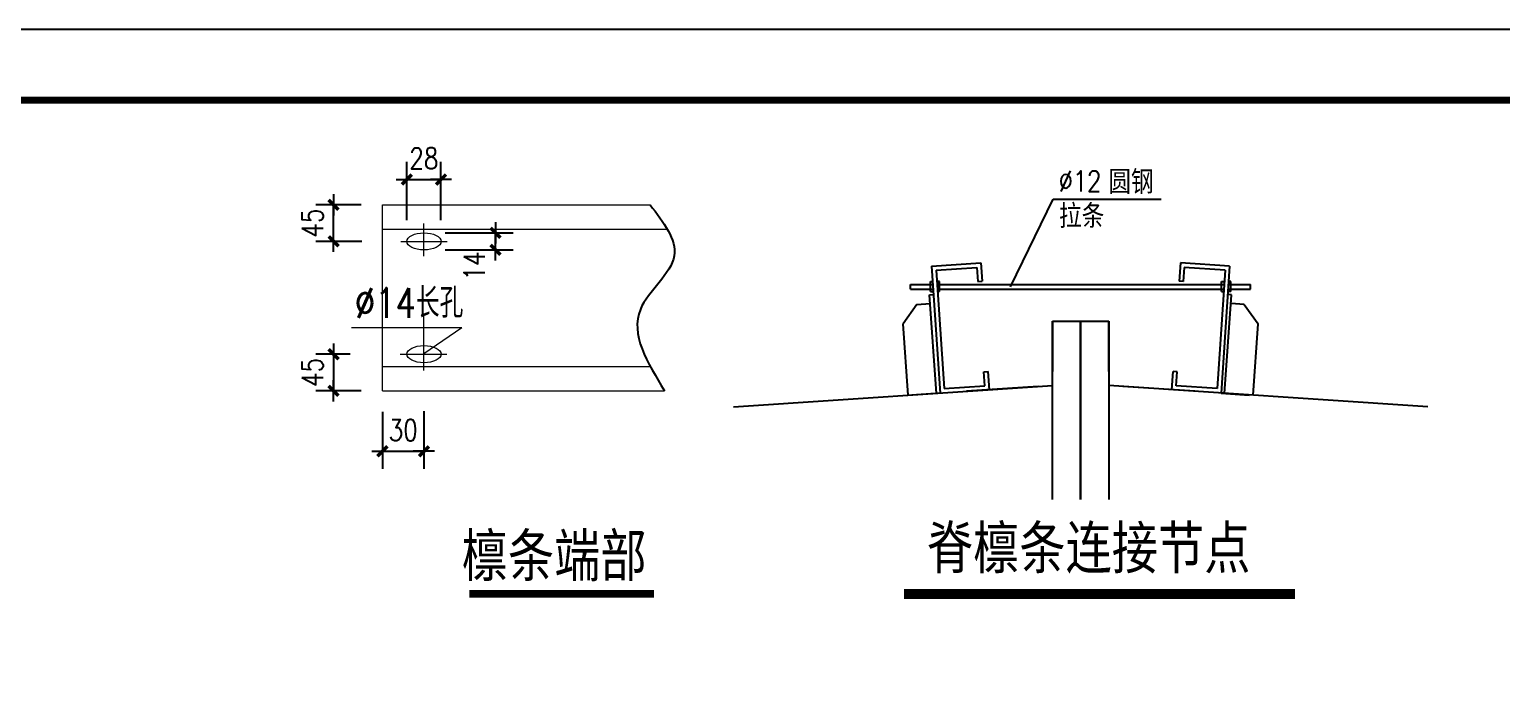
# Model space of a CAD drawing. Extents: x 40002367 to 40460080, y 192184 to 372766.
# Drawn here: x 40428777 to 40449627, y 224950 to 234184 of the extents above; entities that cross this region are included whole.
import ezdxf

# ---------------------------------------------------------------- set-up
doc = ezdxf.new("R2010")
doc.units = 0
doc.header["$LTSCALE"] = 1000
doc.header["$MEASUREMENT"] = 0
doc.linetypes.add('CENTER', pattern=[2, 1.25, -0.25, 0.25, -0.25])
doc.layers.get('0').update_dxf_attribs({"linetype": 'CONTINUOUS'})
doc.layers.get('DEFPOINTS').update_dxf_attribs({"linetype": 'CONTINUOUS'})
for name, color, linetype in [('11', 3, 'CONTINUOUS'), ('12', 15, 'CONTINUOUS'), ('DIANH', 6, 'CENTER'), ('DIM', 3, 'CONTINUOUS'), ('GREEN', 3, 'CONTINUOUS'), ('GROUND', 2, 'CONTINUOUS'), ('PUB_DIM', 3, 'CONTINUOUS'), ('PUB_TITLE', 4, 'CONTINUOUS'), ('RED', 1, 'CONTINUOUS'), ('标注', 4, 'CONTINUOUS')]:
    doc.layers.add(name, color=color, linetype=linetype)
doc.styles.add('-宋体', font='', dxfattribs={"width": 0.8})
doc.styles.add('DIM_FONT', font='SIMPLEX.shx', dxfattribs={"width": 0.8})
doc.styles.add('中西', font='romans.shx', dxfattribs={"width": 0.8, "height": 350, "bigfont": 'hztxt.shx'})
doc.styles.get('-宋体').set_extended_font_data('SimSun')
doc.dimstyles.new('DIMN', dxfattribs={"dimtxt": 300, "dimasz": 1, "dimexe": 250, "dimexo": 300, "dimgap": 150, "dimtad": 1, "dimdec": 0, "dimzin": 0, "dimdsep": 46, "dimtxsty": 'DIM_FONT', "dimblk": '_DIMX', "dimcen": 0.09, "dimclrt": 7, "dimadec": 0, "dimazin": 0, "dimtfac": 1, "dimtdec": 0, "dimtix": 1, "dimtmove": 2, "dimatfit": 3, "dimldrblk": '_DIMX', "dimfxl": 0, "dimtolj": 1, "dimtzin": 0, "dimarcsym": 0})

# ---------------------------------------------------------------- blocks, each defined once
blk = doc.blocks.new('_DIMX')
blk.add_line((-150, 0), (150, 0))
at = {"const_width": 50}
blk.add_lwpolyline([(-70, -70), (70, 70)], dxfattribs=at)
blk = doc.blocks.new('*D57')
at = {"layer": 'DEFPOINTS', "color": 0, "transparency": 16777216}
for p in [(40433621, 229585), (40433085, 229067), (40433777, 229067)]:
    blk.add_point(p, dxfattribs=at)
at = {"layer": 'PUB_DIM', "color": 0, "lineweight": -2, "transparency": 16777216}
for p, q in [((40433321, 229585), (40432835, 229585)), ((40433085, 229586), (40433085, 229587)), ((40433085, 229585), (40433085, 229067)), ((40433477, 229067), (40432835, 229067)), ((40433085, 229066), (40433085, 229065))]:
    blk.add_line(p, q, dxfattribs=at)
for p, rotation in [((40433085, 229585), 270), ((40433085, 229067), 90)]:
    blk.add_blockref('_DIMX', p, dxfattribs=dict(at, rotation=rotation))
at = {"layer": 'PUB_DIM', "color": 7, "transparency": 16777216, "insert": (40432785, 229326), "char_height": 300, "attachment_point": 5, "rotation": 90, "style": 'DIM_FONT'}
blk.add_mtext('\\A1;45', dxfattribs=at)
blk = doc.blocks.new('*D58')
at = {"layer": 'DEFPOINTS', "color": 0, "transparency": 16777216}
for p in [(40433777, 229067), (40434364, 229079), (40434364, 228210)]:
    blk.add_point(p, dxfattribs=at)
at = {"layer": 'PUB_DIM', "color": 0, "lineweight": -2, "transparency": 16777216}
for p, q in [((40433777, 228767), (40433777, 227960)), ((40434364, 228779), (40434364, 227960)), ((40433776, 228210), (40433775, 228210)), ((40433777, 228210), (40434364, 228210)), ((40434365, 228210), (40434366, 228210))]:
    blk.add_line(p, q, dxfattribs=at)
blk.add_blockref('_DIMX', (40433777, 228210), dxfattribs=at)
at = {"layer": 'PUB_DIM', "color": 0, "lineweight": -2, "transparency": 16777216, "rotation": 180}
blk.add_blockref('_DIMX', (40434364, 228210), dxfattribs=at)
at = {"layer": 'PUB_DIM', "color": 7, "transparency": 16777216, "insert": (40434071, 228510), "char_height": 300, "attachment_point": 5, "style": 'DIM_FONT'}
blk.add_mtext('\\A1;30', dxfattribs=at)
blk = doc.blocks.new('*D80')
at = {"layer": 'DEFPOINTS', "color": 0, "transparency": 16777216}
for p in [(40433085, 231701), (40433777, 231701), (40433786, 231183)]:
    blk.add_point(p, dxfattribs=at)
at = {"layer": 'PUB_DIM', "color": 0, "lineweight": -2, "transparency": 16777216}
for p, q in [((40433477, 231701), (40432835, 231701)), ((40433085, 231702), (40433085, 231703)), ((40433085, 231183), (40433085, 231701)), ((40433486, 231183), (40432835, 231183)), ((40433085, 231182), (40433085, 231181))]:
    blk.add_line(p, q, dxfattribs=at)
for p, rotation in [((40433085, 231701), 270), ((40433085, 231183), 90)]:
    blk.add_blockref('_DIMX', p, dxfattribs=dict(at, rotation=rotation))
at = {"layer": 'PUB_DIM', "color": 7, "transparency": 16777216, "insert": (40432785, 231442), "char_height": 300, "attachment_point": 5, "rotation": 90, "style": 'DIM_FONT'}
blk.add_mtext('\\A1;45', dxfattribs=at)
blk = doc.blocks.new('*D81')
at = {"layer": 'DEFPOINTS', "color": 0, "transparency": 16777216}
for p in [(40434364, 231304), (40435378, 231304), (40434364, 231062)]:
    blk.add_point(p, dxfattribs=at)
at = {"layer": 'PUB_DIM', "color": 0, "lineweight": -2, "transparency": 16777216}
for p, q in [((40434664, 231304), (40435628, 231304)), ((40435378, 231305), (40435378, 231306)), ((40435378, 231062), (40435378, 231304)), ((40434664, 231062), (40435628, 231062)), ((40435378, 231061), (40435378, 231060))]:
    blk.add_line(p, q, dxfattribs=at)
for p, rotation in [((40435378, 231304), 270), ((40435378, 231062), 90)]:
    blk.add_blockref('_DIMX', p, dxfattribs=dict(at, rotation=rotation))
at = {"layer": 'PUB_DIM', "color": 7, "transparency": 16777216, "insert": (40435078, 230836), "char_height": 300, "attachment_point": 5, "rotation": 90, "style": 'DIM_FONT'}
blk.add_mtext('\\A1;14', dxfattribs=at)
blk = doc.blocks.new('*D82')
at = {"layer": 'DEFPOINTS', "color": 0, "transparency": 16777216}
for p in [(40434606, 232059), (40434123, 231183), (40434606, 231183)]:
    blk.add_point(p, dxfattribs=at)
at = {"layer": 'PUB_DIM', "color": 0, "lineweight": -2, "transparency": 16777216}
for p, q in [((40434123, 231483), (40434123, 232309)), ((40434606, 231483), (40434606, 232309)), ((40434122, 232059), (40434121, 232059)), ((40434123, 232059), (40434606, 232059)), ((40434607, 232059), (40434608, 232059))]:
    blk.add_line(p, q, dxfattribs=at)
blk.add_blockref('_DIMX', (40434123, 232059), dxfattribs=at)
at = {"layer": 'PUB_DIM', "color": 0, "lineweight": -2, "transparency": 16777216, "rotation": 180}
blk.add_blockref('_DIMX', (40434606, 232059), dxfattribs=at)
at = {"layer": 'PUB_DIM', "color": 7, "transparency": 16777216, "insert": (40434364, 232359), "char_height": 300, "attachment_point": 5, "style": 'DIM_FONT'}
blk.add_mtext('\\A1;28', dxfattribs=at)

msp = doc.modelspace()

# ---------------------------------------------------------------- linework, layer by layer
for p, q in [((40442672.1, 230538.6), (40443274.3, 231782.8)), ((40443274.3, 231782.8), (40444807.3, 231782.8)), ((40441537.5, 230474.4), (40441537.5, 230616.3)), ((40441537.5, 230616.3), (40441568.7, 230616.3)), ((40441667.6, 230616.3), (40441629.8, 230616.3)), ((40441667.6, 230474.4), (40441667.6, 230616.3)), ((40445662.6, 230474.4), (40445662.6, 230616.3)), ((40445662.6, 230616.3), (40445700.4, 230616.3)), ((40445792.7, 230616.3), (40445761.4, 230616.3)), ((40445792.7, 230474.4), (40445792.7, 230616.3)), ((40441256.8, 230574.6), (40441571.5, 230574.6)), ((40441256.8, 230506.6), (40441256.8, 230574.6)), ((40441256.8, 230506.6), (40441576.1, 230506.6)), ((40441537.5, 230474.4), (40441579, 230474.4)), ((40441631.7, 230574.6), (40445698.4, 230574.6)), ((40441636.3, 230506.6), (40445693.8, 230506.6)), ((40441667.6, 230474.4), (40441638.4, 230474.4)), ((40445662.6, 230474.4), (40445691.7, 230474.4)), ((40445792.7, 230474.4), (40445751.1, 230474.4)), ((40445753.9, 230506.6), (40446073.3, 230506.6)), ((40445758.5, 230574.6), (40446073.3, 230574.6)), ((40446073.3, 230506.6), (40446073.3, 230574.6))]:
    msp.add_line(p, q)
msp.add_spline([(40437567, 231701), (40437909.7, 230978.7), (40437429.9, 230219.8), (40437772.6, 229066.9)], degree=3)
at = {"layer": '11', "elevation": 800}
for points in [[(40441554.3, 230830.1), (40442252.7, 230877.2)], [(40441618.2, 230774.3), (40442196.9, 230813.3)], [(40445775.8, 230830.1), (40445077.4, 230877.2)], [(40445711.9, 230774.3), (40445133.2, 230813.3)], [(40442210.3, 230613.8), (40442270.2, 230617.8)], [(40445119.7, 230613.8), (40445059.8, 230617.8)], [(40438749, 228839.6), (40443265.1, 229140.7)], [(40442296.5, 229336.6), (40442356.3, 229340.7)], [(40448581.2, 228839.6), (40444065.1, 229140.7)], [(40445033.6, 229336.6), (40444973.7, 229340.7)], [(40441731.3, 229098.1), (40442309.9, 229137.1)], [(40445598.7, 229098.1), (40445020.1, 229137.1)]]:
    msp.add_lwpolyline(points, dxfattribs=at)
at = {"layer": '12', "elevation": 800}
for points in [[(40441554.3, 230830.1), (40441675.5, 229034.2)], [(40442196.9, 230813.3), (40442210.3, 230613.8)], [(40442252.7, 230877.2), (40442270.2, 230617.8)], [(40445077.4, 230877.2), (40445059.8, 230617.8)], [(40445133.2, 230813.3), (40445119.7, 230613.8)], [(40445775.8, 230830.1), (40445654.6, 229034.2)], [(40441618.2, 230774.3), (40441731.3, 229098.1)], [(40445711.9, 230774.3), (40445598.7, 229098.1)], [(40443265.1, 227526.8), (40443265.1, 230052.8)], [(40443265.1, 230052.8), (40443265.1, 229340.7)], [(40443265.1, 230052.8), (40443665.1, 230052.8)], [(40443665.1, 227526.8), (40443665.1, 230052.8)], [(40443665.1, 230052.8), (40443665.1, 227526.8)], [(40443665.1, 230052.8), (40444065.1, 230052.8)], [(40444065.1, 230052.8), (40444065.1, 227526.8)], [(40444065.1, 229340.7), (40444065.1, 230052.8)], [(40442309.9, 229137.1), (40442296.5, 229336.6)], [(40442373.8, 229081.2), (40442356.3, 229340.7)], [(40444956.2, 229081.2), (40444973.7, 229340.7)], [(40445020.1, 229137.1), (40445033.6, 229336.6)], [(40441675.5, 229034.2), (40441276.4, 229007.3)], [(40443065.5, 229127.3), (40442047.8, 229059.5)], [(40445282.4, 229059.5), (40444264.6, 229127.3)], [(40445654.6, 229034.2), (40446053.7, 229007.3)]]:
    msp.add_lwpolyline(points, dxfattribs=at)
at = {"layer": 'DIANH', "lineweight": 15}
for p, q in [((40434364.5, 230971.6), (40434364.5, 231434.1)), ((40434039, 231182.6), (40434692.2, 231182.6)), ((40434364.5, 229353.1), (40434364.5, 230159.5)), ((40434029.2, 229585.3), (40434688.4, 229585.3))]:
    msp.add_line(p, q, dxfattribs=at)
at = {"layer": 'GREEN', "lineweight": 15}
for p in [(40433339.4, 229963.5), (40434364.5, 229595)]:
    msp.add_line(p, (40434900.4, 229963.5), dxfattribs=at)
at = {"layer": 'GROUND'}
for p, q in [((40441526.2, 230427.1, 800), (40441581.2, 230431, 800)), ((40441624.9, 229030.8, 800), (40441526.2, 230427.1, 800)), ((40445705.2, 229030.8, 800), (40445803.9, 230427.1, 800)), ((40445803.9, 230427.1, 800), (40445748.8, 230431, 800)), ((40441347.3, 230288.3, 800), (40441149.6, 230013.8, 800)), ((40441347.3, 230288.3, 800), (40441535, 230301.7, 800)), ((40445982.8, 230288.3, 800), (40445795, 230301.7, 800)), ((40445982.8, 230288.3, 800), (40446180.5, 230013.8, 800)), ((40441221, 229003.5, 800), (40441149.6, 230013.8, 800)), ((40446109.1, 229003.5, 800), (40446180.5, 230013.8, 800))]:
    msp.add_line(p, q, dxfattribs=at)
at = {"layer": 'PUB_TITLE'}
msp.add_lwpolyline([(40385779.9, 192184.2), (40460079.9, 192184.2), (40460079.9, 234184.2), (40385779.9, 234184.2)], close=True, dxfattribs=at)
at = {"layer": 'PUB_TITLE', "const_width": 100}
msp.add_lwpolyline([(40388279.9, 193184.2), (40459079.9, 193184.2), (40459079.9, 233184.2), (40388279.9, 233184.2)], close=True, dxfattribs=at)
at = {"layer": 'RED', "lineweight": 15}
for p, q in [((40433777, 229066.9), (40433777, 231701)), ((40433777, 231701), (40437567, 231701)), ((40433777, 231355.4), (40437811.3, 231355.4)), ((40433777, 229412.5), (40437569.7, 229412.5)), ((40433777, 229066.9), (40437772.6, 229066.9))]:
    msp.add_line(p, q, dxfattribs=at)
at = {"layer": 'RED'}
for points, const_width in [([(40435007.4, 226190.1), (40437621.3, 226190.1)], 108), ([(40441165.4, 226190.1), (40446699.2, 226190.1)], 144)]:
    msp.add_lwpolyline(points, dxfattribs=dict(at, const_width=const_width))
at = {"layer": 'RED', "lineweight": 15}
for centre in [(40434364.5, 231182.6), (40434364.5, 229585.3)]:
    msp.add_ellipse(centre, major_axis=(-241.9, 0), ratio=0.5, dxfattribs=at)

# ---------------------------------------------------------------- texts
at = {"style": '-宋体', "width": 0.8}
for s, p in [('檩条端部', (40434899.2, 226436.3)), ('脊檩条连接节点', (40441487.4, 226546.4))]:
    msp.add_text(s, height=600, dxfattribs=at).set_placement(p)
at = {"layer": 'DIM', "style": '-宋体', "width": 0.8}
for s, p in [('圆钢', (40444057.9, 231887.2)), ('拉条', (40443359.5, 231405.4))]:
    msp.add_text(s, height=294, dxfattribs=at).set_placement(p)
at = {"layer": '标注', "style": '中西', "width": 0.8}
for s, height, p in [('%%C12', 294, (40443353.5, 231887.2)), ('%%c14长孔', 420, (40433386.3, 230102.2))]:
    msp.add_text(s, height=height, dxfattribs=at).set_placement(p)

# ---------------------------------------------------------------- dimensions: what is measured, and where the dimension line sits
at = {"layer": 'PUB_DIM'}
for base, p1, p2, text, picture, middle in [((40434606.4, 232059.1), (40434122.6, 231182.6), (40434606.4, 231182.6), '28', '*D82', (40434364.5, 232359.1)), ((40434364.5, 228210), (40433777, 229066.9), (40434364.5, 229078.7), '30', '*D58', (40434070.7, 228510))]:
    dim = msp.add_linear_dim(base=base, p1=p1, p2=p2, text=text, dimstyle='DIMN', dxfattribs=at)
    dim.commit()
    dim.dimension.update_dxf_attribs({"geometry": picture, "text_midpoint": middle})
for base, p1, p2, picture, middle in [((40433084.8, 231701), (40433786.2, 231182.6), (40433777, 231701), '*D80', (40432784.8, 231441.8)), ((40433084.8, 229066.9), (40433620.8, 229585.3), (40433777, 229066.9), '*D57', (40432784.8, 229326.1))]:
    dim = msp.add_linear_dim(base=base, p1=p1, p2=p2, angle=90, text='45', dimstyle='DIMN', dxfattribs=at)
    dim.commit()
    dim.dimension.update_dxf_attribs({"geometry": picture, "text_midpoint": middle})
dim = msp.add_linear_dim(base=(40435377.9, 231303.5), p1=(40434364.5, 231061.6), p2=(40434364.5, 231303.5), angle=90, text='14', dimstyle='DIMN', dxfattribs=at)
dim.commit()
dim.dimension.update_dxf_attribs({"geometry": '*D81', "text_midpoint": (40435077.9, 230836.4), "dimtype": 160})

doc.saveas('drawing.dxf')
